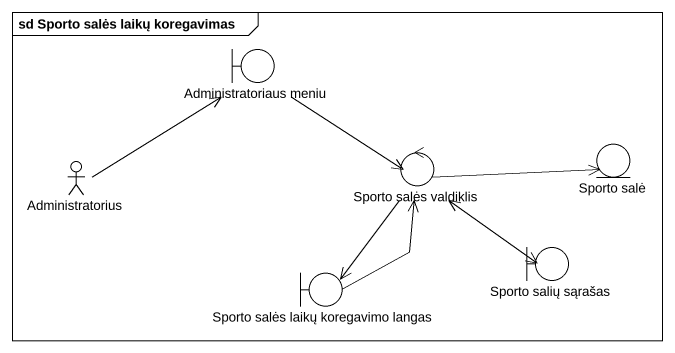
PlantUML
@startuml
mainframe sd Sporto salės laikų koregavimas
boundary "Administratoriaus meniu" as Administratoriaus_meniu
control "Sporto salės valdiklis" as Sporto_salės_valdiklis
entity "Sporto salė" as Sporto_salė
actor Administratorius
boundary "Sporto salių sąrašas" as Sporto_salių_sąrašas
boundary "Sporto salės laikų koregavimo langas" as Sporto_salės_laikų
Administratoriaus_meniu --> Sporto_salės_valdiklis
Sporto_salės_valdiklis -right-> Sporto_salė
Sporto_salės_valdiklis --> Sporto_salių_sąrašas
Sporto_salės_valdiklis --> Sporto_salės_laikų
Administratorius -up-> Administratoriaus_meniu
Sporto_salių_sąrašas -up-> Sporto_salės_valdiklis
Sporto_salės_laikų -up-> Sporto_salės_valdiklis
@enduml
